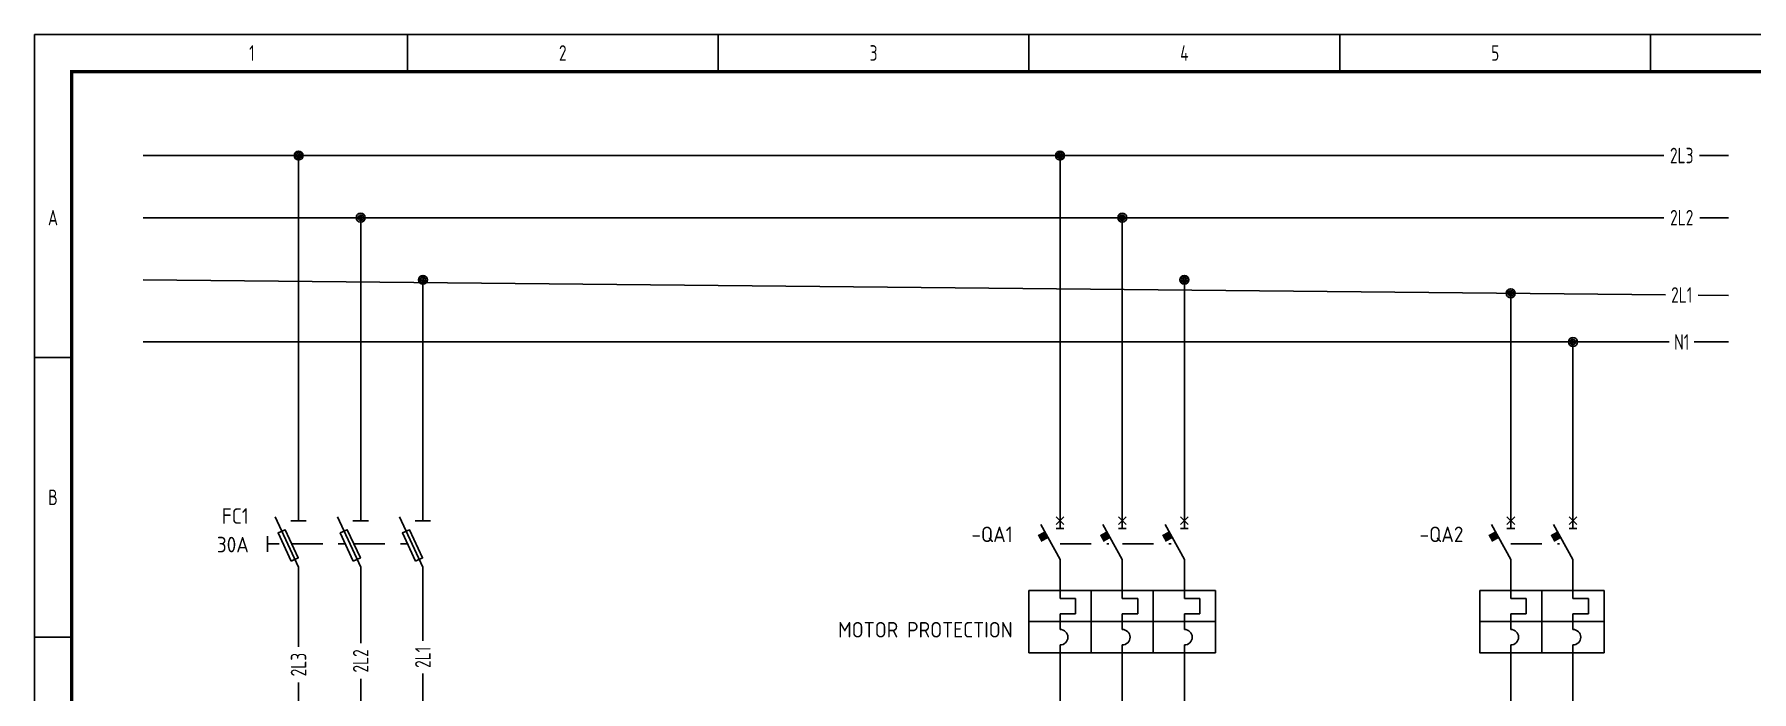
# Model space of a CAD drawing. Extents: x 0 to 420, y 0 to 297.
# Drawn here: x 0 to 276.2, y 191.2 to 297 of the extents above; entities that cross this region are included whole.
import ezdxf
from ezdxf.enums import TextEntityAlignment as Align

# ---------------------------------------------------------------- set-up
doc = ezdxf.new("R2010")
doc.units = 0
doc.header["$LTSCALE"] = 10
doc.linetypes.add('DASHED', pattern=[0.75, 0.5, -0.25])
for name, color, linetype in [('DESC', 7, 'Continuous'), ('LINK', 252, 'DASHED'), ('MISC', 4, 'Continuous'), ('N', 2, 'Continuous'), ('SYMS', 7, 'Continuous'), ('TAGS', 4, 'Continuous'), ('TITLEBLOCK', 253, 'Continuous'), ('WIREFIXED', 4, 'Continuous'), ('WIRES', 1, 'Continuous')]:
    doc.layers.add(name, color=color, linetype=linetype)
doc.styles.add('ISOCP', font='ISOCP.SHX', dxfattribs={"width": 0.8, "height": 2.5})
doc.styles.add('WD_IEC', font='ISOCP2.shx', dxfattribs={"width": 0.9, "height": 4})

# ---------------------------------------------------------------- blocks, each defined once
blk = doc.blocks.new('WDDOT')
for radius in [0.72, 0.449, 0.223]:
    blk.add_circle((0, 0), radius)
blk = doc.blocks.new('VDS11F')
for p, q in [((0, 7.5), (0, 3.75)), ((0, -3.75), (-3.75, 4.38)), ((-1.25, 3.75), (1.25, 3.75)), ((-5, 1.25), (-5, -1.25)), ((-5, 0), (-3.11, 0)), ((0, -3.75), (0, -7.5))]:
    blk.add_line(p, q)
blk.add_lwpolyline([(-1.19, -2.76), (-3.3, 1.77), (-2.17, 2.3), (-0.06, -2.24)], close=True)
at = {"style": 'WD_IEC'}
for tag, p in [('INST', (-8, 9.25)), ('LOC', (-8, 6.25)), ('TAG1', (-8, 3.25)), ('RATING1', (-8, -1.35)), ('DESC1', (-8, -9)), ('DESC2', (-8, -12)), ('DESC3', (-8, -15))]:
    blk.add_attdef(tag, text='', height=2.5, dxfattribs=at).set_placement(p, align=Align.RIGHT)
blk.add_attdef('TERM01', text='', height=2, rotation=90, dxfattribs=at).set_placement((-1, 7.5), align=Align.RIGHT)
at = {"style": 'WD_IEC', "flags": 1}
for tag, p, height in [('X2TERM01', (0, 7.5), 0.32), ('MFG', (2.75, 6.5), 1.5), ('CAT', (2.75, 4), 1.5), ('X4LINK', (-5.98, 0), 0.32), ('X1LINK', (-1.1, 0), 0.32), ('ASSYCODE', (1, -4), 1), ('FAMILY', (1, -5.5), 1), ('X8TERM02', (0, -7.5), 0.32), ('CATDESC', (1, -7), 1)]:
    blk.add_attdef(tag, p, '', height=height, dxfattribs=at)
at = {"style": 'WD_IEC'}
blk.add_attdef('TERM02', (-1, -7.5), '', height=2, rotation=90, dxfattribs=at)
at = {"lineweight": 15, "style": 'WD_IEC'}
blk.add_attdef('XREF', text='', height=2.5, dxfattribs=at).set_placement((-8, -6), align=Align.RIGHT)
blk = doc.blocks.new('VDS21F')
for p, q in [((0, 7.5), (0, 3.75)), ((0, -3.75), (-3.75, 4.38)), ((-1.25, 3.75), (1.25, 3.75)), ((0, -3.75), (0, -7.5))]:
    blk.add_line(p, q)
blk.add_lwpolyline([(-1.19, -2.76), (-3.3, 1.77), (-2.17, 2.3), (-0.06, -2.24)], close=True)
at = {"style": 'WD_IEC'}
for tag, p in [('INST', (-5.5, 10.25)), ('LOC', (-5.5, 6.75)), ('TAG2', (-5.5, 3.25)), ('RATING1', (-5.5, -1.35)), ('DESC1', (-5.5, -9.85)), ('DESC2', (-5.5, -13.35)), ('DESC3', (-5.5, -16.85))]:
    blk.add_attdef(tag, text='', height=2.5, dxfattribs=at).set_placement(p, align=Align.RIGHT)
blk.add_attdef('TERM01', text='', height=2, rotation=90, dxfattribs=at).set_placement((-1, 7.5), align=Align.RIGHT)
at = {"style": 'WD_IEC', "flags": 1}
for tag, p, height in [('X2TERM01', (0, 7.5), 0.32), ('X4LINK', (-2.48, 0), 0.32), ('X1LINK', (-1.1, 0), 0.32), ('CONTACT', (0.99, -4.21), 1), ('FAMILY', (1, -5.5), 1), ('X8TERM02', (0, -7.5), 0.32)]:
    blk.add_attdef(tag, p, '', height=height, dxfattribs=at)
at = {"style": 'WD_IEC'}
blk.add_attdef('TERM02', (-1, -7.5), '', height=2, rotation=90, dxfattribs=at)
at = {"lineweight": 15, "style": 'WD_IEC'}
blk.add_attdef('XREF', text='', height=2.5, dxfattribs=at).set_placement((-5.5, -6), align=Align.RIGHT)
blk = doc.blocks.new('VCB11Q134')
for p, q in [((0, 7.5), (0, 2.5)), ((0, -2.5), (-3.12, 3.12)), ((-0.62, 3.12), (0.63, 4.37)), ((0.63, 3.12), (-0.62, 4.37)), ((-0.62, 2.5), (0.63, 2.5)), ((0, -2.5), (0, -8.75)), ((0, -7.5), (0, -8.75)), ((0, -8.75), (2.5, -8.75)), ((2.5, -8.75), (2.5, -11.25)), ((0, -12.5), (0, -11.25)), ((2.5, -11.25), (0, -11.25)), ((0, -12.5), (0, -13.75)), ((0, -17.5), (0, -16.25)), ((0, -17.5), (0, -22.5))]:
    blk.add_line(p, q)
for points in [[(-5, -7.5), (-5, -12.5), (5, -12.5), (5, -7.5)], [(-5, -12.5), (-5, -17.5), (5, -17.5), (5, -12.5)]]:
    blk.add_lwpolyline(points, close=True)
blk.add_arc((0, -15), 1.25, 270, 90)
blk.add_solid([(-2.52, 2.03), (-3.61, 1.43), (-1.91, 0.94), (-3.01, 0.33)])
at = {"style": 'WD_IEC'}
for tag, p in [('INST', (-7.62, 6.3)), ('LOC', (-7.62, 3.3)), ('TAG1', (-7.62, 0.3)), ('RATING1', (-7.62, -2.7)), ('DESC1', (-7.62, -15.05)), ('DESC2', (-7.62, -18.05)), ('DESC3', (-7.62, -21.05))]:
    blk.add_attdef(tag, text='', height=2.5, dxfattribs=at).set_placement(p, align=Align.RIGHT)
blk.add_attdef('TERM01', text='', height=2, rotation=90, dxfattribs=at).set_placement((-1, 7.5), align=Align.RIGHT)
at = {"style": 'WD_IEC', "flags": 1}
for tag, p, height in [('X2TERM01', (0, 7.5), 0.32), ('X4LINK', (-2.15, 0), 0.32), ('X1LINK', (0.02, 0), 0.32), ('ASSYCODE', (0.69, -18.77), 1), ('FAMILY', (0.69, -20.27), 1), ('CATDESC', (0.69, -21.77), 1), ('X8TERM02', (0, -22.5), 0.32)]:
    blk.add_attdef(tag, p, '', height=height, dxfattribs=at)
at = {"style": 'WD_IEC', "flags": 9}
for tag, p in [('MFG', (7.81, 5.44)), ('CAT', (7.81, 2.94))]:
    blk.add_attdef(tag, text='', height=1.5, dxfattribs=at).set_placement(p, align=Align.RIGHT)
at = {"lineweight": 15, "style": 'WD_IEC'}
for tag, p in [('XREF', (-7.62, -12.05)), ('WDTAGALT', (-7.62, -24.05))]:
    blk.add_attdef(tag, text='', height=2.5, dxfattribs=at).set_placement(p, align=Align.RIGHT)
at = {"style": 'WD_IEC'}
blk.add_attdef('TERM02', (-1, -22.5), '', height=2, rotation=90, dxfattribs=at)
blk = doc.blocks.new('VCB21Q134')
for p, q in [((0, 7.5), (0, 2.5)), ((0, -2.5), (-3.12, 3.12)), ((-0.62, 3.12), (0.63, 4.37)), ((0.63, 3.12), (-0.62, 4.37)), ((-0.62, 2.5), (0.63, 2.5)), ((0, -2.5), (0, -8.75)), ((0, -7.5), (0, -8.75)), ((0, -8.75), (2.5, -8.75)), ((2.5, -8.75), (2.5, -11.25)), ((0, -12.5), (0, -11.25)), ((2.5, -11.25), (0, -11.25)), ((0, -12.5), (0, -13.75)), ((0, -17.5), (0, -16.25)), ((0, -17.5), (0, -22.5))]:
    blk.add_line(p, q)
for points in [[(-5, -7.5), (-5, -12.5), (5, -12.5), (5, -7.5)], [(-5, -12.5), (-5, -17.5), (5, -17.5), (5, -12.5)]]:
    blk.add_lwpolyline(points, close=True)
blk.add_arc((0, -15), 1.25, 270, 90)
blk.add_solid([(-2.52, 2.03), (-3.61, 1.43), (-1.91, 0.94), (-3.01, 0.33)])
at = {"style": 'WD_IEC'}
for tag, p in [('INST', (-7.62, 6.3)), ('LOC', (-7.62, 3.3)), ('TAG2', (-7.62, 0.3)), ('DESC1', (-7.62, -15.05)), ('DESC2', (-7.62, -18.05)), ('DESC3', (-7.62, -21.05))]:
    blk.add_attdef(tag, text='', height=2.5, dxfattribs=at).set_placement(p, align=Align.RIGHT)
blk.add_attdef('TERM01', text='', height=2, rotation=90, dxfattribs=at).set_placement((-1, 7.5), align=Align.RIGHT)
at = {"style": 'WD_IEC', "flags": 1}
for tag, p, height in [('X2TERM01', (0, 7.5), 0.32), ('X4LINK', (-2.15, 0), 0.32), ('X1LINK', (0.02, 0), 0.32), ('CONTACT', (-5.49, -7.21), 1), ('ASSYCODE', (0.69, -18.77), 1), ('FAMILY', (0.69, -20.27), 1), ('CATDESC', (0.69, -21.77), 1), ('X8TERM02', (0, -22.5), 0.32)]:
    blk.add_attdef(tag, p, '', height=height, dxfattribs=at)
blk.add_attdef('RATING1', text='', height=2.5, dxfattribs=at).set_placement((-7.62, -2.7), align=Align.RIGHT)
at = {"lineweight": 15, "style": 'WD_IEC'}
for tag, p in [('XREF', (-7.62, -12.05)), ('WDTAGALT', (-7.62, -24.05))]:
    blk.add_attdef(tag, text='', height=2.5, dxfattribs=at).set_placement(p, align=Align.RIGHT)
at = {"style": 'WD_IEC'}
blk.add_attdef('TERM02', (-1, -22.5), '', height=2, rotation=90, dxfattribs=at)
blk = doc.blocks.new('TITLE_A3')
at = {"layer": 'TITLEBLOCK', "linetype": 'Continuous'}
for p, q in [((0, 297), (0, 0)), ((420, 297), (0, 297)), ((60, 291), (60, 297)), ((110, 291), (110, 297)), ((160, 291), (160, 297)), ((210, 291), (210, 297)), ((260, 291), (260, 297))]:
    blk.add_line(p, q, dxfattribs=at)
at = {"layer": 'TITLEBLOCK'}
for p, q in [((0, 245), (6, 245)), ((0, 200), (6, 200))]:
    blk.add_line(p, q, dxfattribs=at)
at = {"layer": 'TITLEBLOCK', "const_width": 0.5}
blk.add_lwpolyline([(414, 291), (6, 291), (6, 6), (414, 6)], close=True, dxfattribs=at)
at = {"color": 1, "style": 'ISOCP', "oblique": 0.0175, "width": 0.8}
for s, p in [('1', (35, 294)), ('2', (85, 294)), ('3', (135, 294)), ('4', (185, 294)), ('5', (235, 294)), ('A', (3, 267.5)), ('B', (3, 222.5))]:
    blk.add_text(s, height=2.5, dxfattribs=at).set_placement(p, align=Align.MIDDLE_CENTER)
for tag, height, p in [('AE_PREV', 2.5, (9, 25)), ('AE_DATE', 2.5, (96, 20)), ('AE_TITLE1', 3.5, (126, 18.5)), ('AE_INS', 2, (365, 20)), ('AE_DRAWN', 2.5, (96, 16)), ('AE_DESCR1', 2.5, (246, 18)), ('AE_TITLE3', 2.5, (296, 16)), ('AE_LOC', 2, (365, 16)), ('AE_TITLE2', 3.5, (126, 13.5)), ('AE_DESCR2', 2.5, (246, 14)), ('AE_CHECKED', 2.5, (96, 12)), ('AE_DESCR3', 2.5, (246, 10)), ('AE_SHEET', 2.5, (398, 12)), ('AE_NORM', 2.5, (96, 8)), ('AE_PROJECT', 2.5, (296, 8)), ('AE_DRAWNO', 2.5, (332, 8))]:
    blk.add_attdef(tag, text='', height=height, dxfattribs=at).set_placement(p, align=Align.MIDDLE_LEFT)
for tag, p in [('AE_NEXT', (411, 25)), ('AE_SHEETMAX', (403.5, 8))]:
    blk.add_attdef(tag, text='', height=2.5, dxfattribs=at).set_placement(p, align=Align.MIDDLE_RIGHT)
at = {"style": 'ISOCP', "width": 0.8, "flags": 9}
blk.add_attdef('WD_TB', (0, 0), '', height=2.5, dxfattribs=at)
at = {"layer": 'TITLEBLOCK', "style": 'ISOCP', "width": 0.8, "flags": 2}
for tag, p in [('DATE', (83, 20)), ('PROJECTDESC', (296, 20)), ('DRAWN', (83, 16)), ('REVISION', (391, 16)), ('CHECKED', (83, 12)), ('PROJECT', (296, 12)), ('DRAWINGNO', (332, 12)), ('PAGE', (391, 12)), ('NORM', (83, 8))]:
    blk.add_attdef(tag, text='', height=2.5, dxfattribs=at).set_placement(p, align=Align.MIDDLE_LEFT)
blk.add_attdef('PAGES', text='', height=2.5, dxfattribs=at).set_placement((412.5, 8), align=Align.MIDDLE_RIGHT)
blk = doc.blocks.new('WD_WNH1')
at = {"style": 'WD_IEC', "width": 0.8}
blk.add_attdef('WIRENO', text='', height=2.5, dxfattribs=at).set_placement((0, 0), align=Align.MIDDLE_CENTER)
at = {"style": 'WD_IEC'}
for tag, p in [('X4_TINY_DOT_DONT_REMOVE', (-1, 0)), ('X1_TINY_DOT_DONT_REMOVE', (1, 0))]:
    blk.add_attdef(tag, p, '', height=0.002, dxfattribs=at)
at = {"style": 'WD_IEC', "flags": 1}
for tag, p in [('X4TERM01', (-1, 0)), ('X1TERM01', (1, 0))]:
    blk.add_attdef(tag, p, '', height=0.2, dxfattribs=at)
for tag, p in [('W04USER', (0, 0.375)), ('W05USER', (0, 0.25)), ('W03USER', (0, 0.5)), ('W06USER', (0, 0.125)), ('W07USER', (0, 0)), ('W02USER', (0, 0.625)), ('W01USER', (0, 0.75)), ('W08USER', (0, -0.125)), ('W09USER', (0, -0.25)), ('W10USER', (0, -0.375))]:
    blk.add_attdef(tag, text='', height=0.08, dxfattribs=at).set_placement(p, align=Align.CENTER)
blk = doc.blocks.new('WD_WNV1')
at = {"style": 'WD_IEC', "width": 0.8}
blk.add_attdef('WIRENO', text='', height=2.5, rotation=90, dxfattribs=at).set_placement((0, 0), align=Align.MIDDLE_CENTER)
at = {"style": 'WD_IEC', "flags": 1}
for tag, p in [('W04USER', (0, 0.375)), ('W05USER', (0, 0.25)), ('W03USER', (0, 0.5)), ('W06USER', (0, 0.125)), ('W07USER', (0, 0)), ('W02USER', (0, 0.625)), ('W01USER', (0, 0.75)), ('W08USER', (0, -0.125)), ('W09USER', (0, -0.25)), ('W10USER', (0, -0.375))]:
    blk.add_attdef(tag, text='', height=0.08, dxfattribs=at).set_placement(p, align=Align.CENTER)
at = {"style": 'WD_IEC'}
for tag, p in [('X2_TINY_DOT_DONT_REMOVE', (0, 1)), ('X8_TINY_DOT_DONT_REMOVE', (0, -1))]:
    blk.add_attdef(tag, p, '', height=0.002, dxfattribs=at)
at = {"style": 'WD_IEC', "flags": 1}
for tag, p in [('X2TERM01', (0, 1)), ('X8TERM01', (0, -1))]:
    blk.add_attdef(tag, p, '', height=0.2, dxfattribs=at)

msp = doc.modelspace()

# ---------------------------------------------------------------- linework, layer by layer
at = {"layer": 'LINK'}
for points in [[(41.4, 215), (50.02, 215)], [(51.4, 215), (60.02, 215)], [(165.02, 215), (172.85, 215)], [(175.02, 215), (182.85, 215)], [(237.52, 215), (245.35, 215)]]:
    msp.add_lwpolyline(points, dxfattribs=at)
at = {"layer": 'N'}
for p, q in [((17.5, 247.5), (263, 247.5)), ((247.5, 247.5), (247.5, 222.5)), ((267, 247.5), (272.5, 247.5)), ((247.5, 192.5), (247.5, 170))]:
    msp.add_line(p, q, dxfattribs=at)
at = {"layer": 'WIRES'}
for p, q in [((17.5, 277.5), (262.13, 277.5)), ((42.5, 222.5), (42.5, 277.5)), ((165, 277.5), (165, 222.5)), ((267.87, 277.5), (272.5, 277.5)), ((17.5, 267.5), (262.11, 267.5)), ((52.5, 222.5), (52.5, 267.5)), ((175, 267.5), (175, 222.5)), ((267.89, 267.5), (272.5, 267.5)), ((17.5, 257.5), (262.37, 255.1)), ((62.5, 222.5), (62.5, 257.5)), ((185, 257.5), (185, 222.5)), ((237.5, 255.34), (237.5, 222.5)), ((267.63, 255.05), (272.5, 255)), ((42.5, 198.46), (42.5, 207.5)), ((52.5, 199.06), (52.5, 207.5)), ((62.5, 199.39), (62.5, 207.5)), ((62.5, 156.88), (62.5, 194.14)), ((42.5, 156.88), (42.5, 192.72)), ((52.5, 156.88), (52.5, 193.29)), ((165, 192.5), (165, 182.84)), ((175, 192.5), (175, 182.86)), ((185, 192.5), (185, 182.6)), ((237.5, 192.5), (237.5, 170))]:
    msp.add_line(p, q, dxfattribs=at)

# ---------------------------------------------------------------- block references
at = {"layer": 'SYMS'}
for name, p in [('WDDOT', (42.5, 277.5)), ('WDDOT', (165, 277.5)), ('WDDOT', (52.5, 267.5)), ('WDDOT', (175, 267.5)), ('WDDOT', (62.5, 257.5)), ('WDDOT', (185, 257.5)), ('WDDOT', (237.5, 255.34)), ('WDDOT', (247.5, 247.5)), ('VDS21F', (52.5, 215)), ('VDS21F', (62.5, 215)), ('VCB21Q134', (175, 215)), ('VCB21Q134', (185, 215)), ('VCB21Q134', (247.5, 215))]:
    msp.add_blockref(name, p, dxfattribs=at)
ref = msp.add_blockref('VDS11F', (42.5, 215), dxfattribs=at)
ref.add_attrib('RATING1', '30A', dxfattribs={"layer": 'MISC', "height": 2.5, "style": 'WD_IEC'}).set_placement((34.5, 213.65), align=Align.RIGHT)
ref.add_attrib('TAG1', 'FC1', dxfattribs={"layer": 'TAGS', "height": 2.5, "style": 'WD_IEC'}).set_placement((34.5, 218.25), align=Align.RIGHT)
ref = msp.add_blockref('VCB11Q134', (165, 215), dxfattribs=at)
ref.add_attrib('TAG1', '-QA1', dxfattribs={"layer": 'TAGS', "height": 2.5, "style": 'WD_IEC'}).set_placement((157.38, 215.3), align=Align.RIGHT)
ref.add_attrib('DESC1', 'MOTOR PROTECTION', dxfattribs={"layer": 'DESC', "height": 2.5, "style": 'WD_IEC'}).set_placement((157.38, 199.95), align=Align.RIGHT)
ref = msp.add_blockref('VCB11Q134', (237.5, 215), dxfattribs=at)
ref.add_attrib('TAG1', '-QA2', dxfattribs={"layer": 'TAGS', "height": 2.5, "style": 'WD_IEC'}).set_placement((229.88, 215.3), align=Align.RIGHT)
at = {"layer": 'TITLEBLOCK', "color": 253}
msp.add_blockref('TITLE_A3', (0, 0), dxfattribs=at)
at = {"layer": 'WIREFIXED'}
ref = msp.add_blockref('WD_WNH1', (265, 277.5), dxfattribs=at)
ref.add_attrib('X4_TINY_DOT_DONT_REMOVE', '.', (262.13, 277.5), dxfattribs={"layer": 'MISC', "height": 0.002, "style": 'WD_IEC'})
ref.add_attrib('X1_TINY_DOT_DONT_REMOVE', '.', (267.87, 277.5), dxfattribs={"layer": 'MISC', "height": 0.002, "style": 'WD_IEC'})
ref.add_attrib('WIRENOF', '2L3', dxfattribs={"height": 2.5, "style": 'WD_IEC', "width": 0.8}).set_placement((265, 277.5), align=Align.MIDDLE_CENTER)
ref = msp.add_blockref('WD_WNH1', (265, 267.5), dxfattribs=at)
ref.add_attrib('X4_TINY_DOT_DONT_REMOVE', '.', (262.11, 267.5), dxfattribs={"layer": 'MISC', "height": 0.002, "style": 'WD_IEC'})
ref.add_attrib('X1_TINY_DOT_DONT_REMOVE', '.', (267.89, 267.5), dxfattribs={"layer": 'MISC', "height": 0.002, "style": 'WD_IEC'})
ref.add_attrib('WIRENOF', '2L2', dxfattribs={"height": 2.5, "style": 'WD_IEC', "width": 0.8}).set_placement((265, 267.5), align=Align.MIDDLE_CENTER)
ref = msp.add_blockref('WD_WNH1', (265, 255.07), dxfattribs=at)
ref.add_attrib('X4_TINY_DOT_DONT_REMOVE', '.', (262.37, 255.07), dxfattribs={"layer": 'MISC', "height": 0.002, "style": 'WD_IEC'})
ref.add_attrib('X1_TINY_DOT_DONT_REMOVE', '.', (267.63, 255.07), dxfattribs={"layer": 'MISC', "height": 0.002, "style": 'WD_IEC'})
ref.add_attrib('WIRENOF', '2L1', dxfattribs={"height": 2.5, "style": 'WD_IEC', "width": 0.8}).set_placement((265, 255.07), align=Align.MIDDLE_CENTER)
ref = msp.add_blockref('WD_WNH1', (265, 247.5), dxfattribs=at)
ref.add_attrib('X4_TINY_DOT_DONT_REMOVE', '.', (263, 247.5), dxfattribs={"layer": 'MISC', "height": 0.002, "style": 'WD_IEC'})
ref.add_attrib('X1_TINY_DOT_DONT_REMOVE', '.', (267, 247.5), dxfattribs={"layer": 'MISC', "height": 0.002, "style": 'WD_IEC'})
ref.add_attrib('WIRENOF', 'N1', dxfattribs={"height": 2.5, "style": 'WD_IEC', "width": 0.8}).set_placement((265, 247.5), align=Align.MIDDLE_CENTER)
ref = msp.add_blockref('WD_WNV1', (52.5, 196.18), dxfattribs=at)
ref.add_attrib('X8_TINY_DOT_DONT_REMOVE', '.', (52.5, 193.29), dxfattribs={"layer": 'MISC', "height": 0.002, "style": 'WD_IEC'})
ref.add_attrib('X2_TINY_DOT_DONT_REMOVE', '.', (52.5, 199.06), dxfattribs={"layer": 'MISC', "height": 0.002, "style": 'WD_IEC'})
ref.add_attrib('WIRENOF', '2L2', dxfattribs={"height": 2.5, "rotation": 90, "style": 'WD_IEC', "width": 0.8}).set_placement((52.5, 196.18), align=Align.MIDDLE_CENTER)
ref = msp.add_blockref('WD_WNV1', (62.5, 196.76), dxfattribs=at)
ref.add_attrib('X8_TINY_DOT_DONT_REMOVE', '.', (62.5, 194.14), dxfattribs={"layer": 'MISC', "height": 0.002, "style": 'WD_IEC'})
ref.add_attrib('X2_TINY_DOT_DONT_REMOVE', '.', (62.5, 199.39), dxfattribs={"layer": 'MISC', "height": 0.002, "style": 'WD_IEC'})
ref.add_attrib('WIRENOF', '2L1', dxfattribs={"height": 2.5, "rotation": 90, "style": 'WD_IEC', "width": 0.8}).set_placement((62.5, 196.76), align=Align.MIDDLE_CENTER)
ref = msp.add_blockref('WD_WNV1', (42.5, 195.59), dxfattribs=at)
ref.add_attrib('X8_TINY_DOT_DONT_REMOVE', '.', (42.5, 192.72), dxfattribs={"layer": 'MISC', "height": 0.002, "style": 'WD_IEC'})
ref.add_attrib('X2_TINY_DOT_DONT_REMOVE', '.', (42.5, 198.46), dxfattribs={"layer": 'MISC', "height": 0.002, "style": 'WD_IEC'})
ref.add_attrib('WIRENOF', '2L3', dxfattribs={"height": 2.5, "rotation": 90, "style": 'WD_IEC', "width": 0.8}).set_placement((42.5, 195.59), align=Align.MIDDLE_CENTER)

doc.saveas('drawing.dxf')
